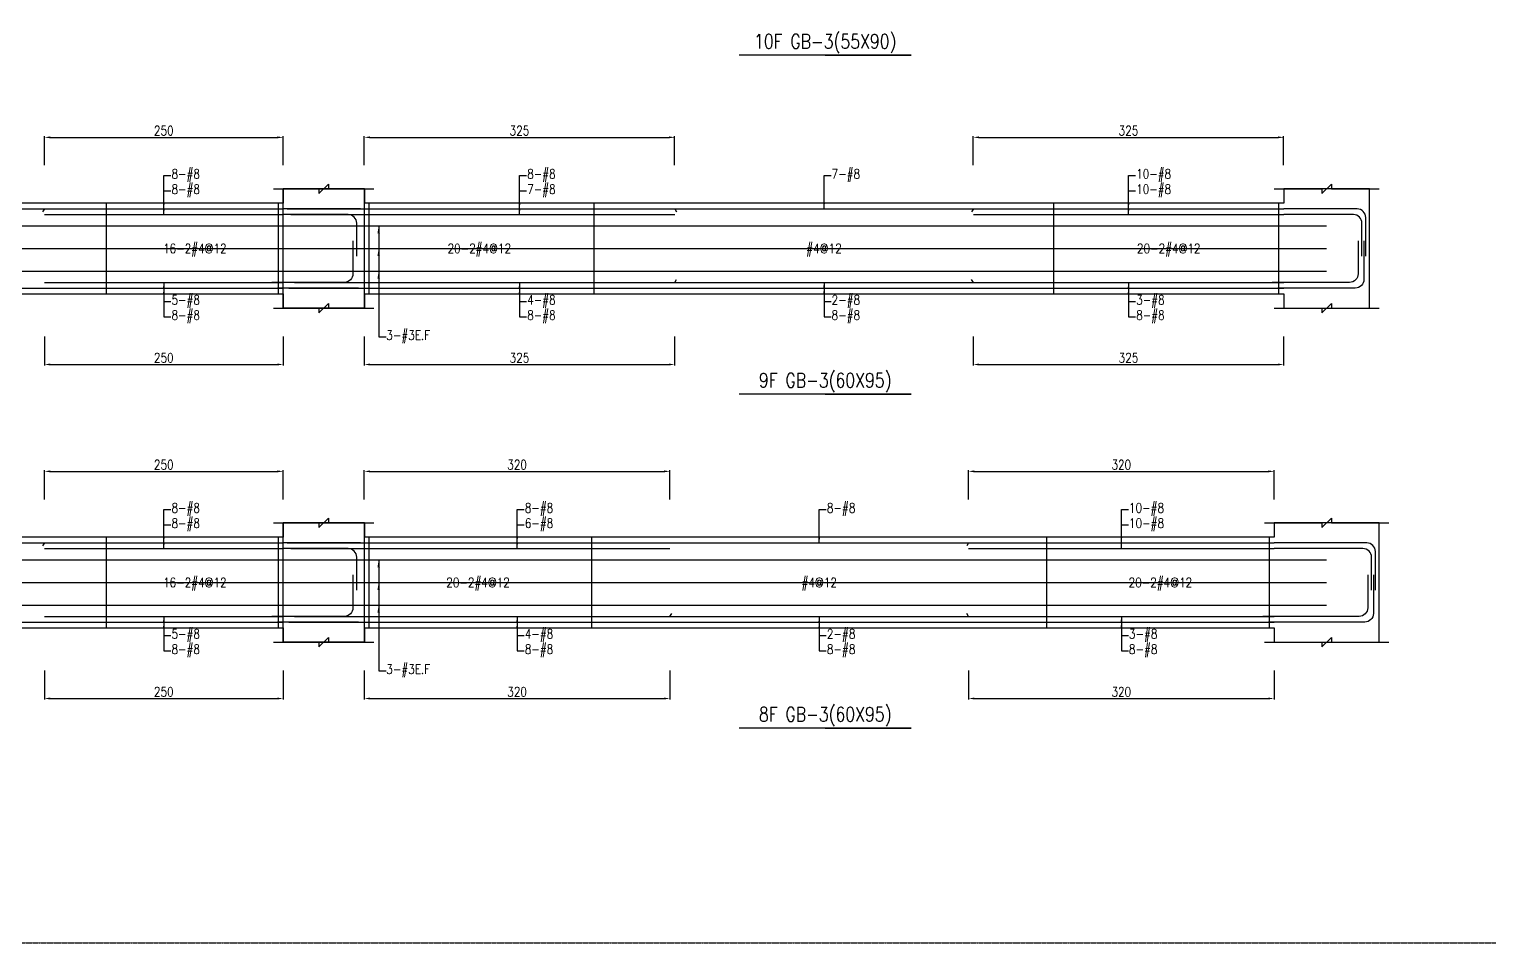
# Model space of a CAD drawing. Header units: millimetres. Extents: x 0 to 84580, y -12276 to 4373.
# Drawn here: x 47181 to 48709, y -3069 to -2112 of the extents above; entities that cross this region are included whole.
import ezdxf
from ezdxf.enums import TextEntityAlignment as Align

# ---------------------------------------------------------------- set-up
doc = ezdxf.new("R2010")
doc.units = ezdxf.units.MM
doc.header["$MEASUREMENT"] = 0
doc.linetypes.add('CENTER', pattern=[2, 1.25, -0.25, 0.25, -0.25])
for name, color, linetype in [('S-DIM', 2, 'Continuous'), ('S-GRID', 1, 'CENTER'), ('S-LEADER', 2, 'Continuous'), ('S-RC', 130, 'Continuous'), ('S-REINF', 6, 'Continuous'), ('S-TEXT', 2, 'Continuous')]:
    doc.layers.add(name, color=color, linetype=linetype)
doc.styles.add('CS4', font='romans.shx', dxfattribs={"width": 0.8, "bigfont": 'lsp.shx'})
doc.styles.get("Standard").update_dxf_attribs({"font": 'arial.ttf'})
doc.dimstyles.new('ISO-25', dxfattribs={"dimtxt": 2.5, "dimasz": 2.5, "dimexe": 1.25, "dimexo": 0.625, "dimtad": 1, "dimtxsty": 'Standard', "dimcen": 2.5, "dimadec": 0, "dimazin": 0, "dimtfac": 1, "dimtmove": 0, "dimatfit": 3, "dimfxl": 0, "dimarcsym": 0})

# ---------------------------------------------------------------- blocks, each defined once
blk = doc.blocks.new('*D1145')
at = {"layer": 'DEFPOINTS', "color": 0, "transparency": 16777216}
for p in [(47446.8, -2575), (47196.8, -2605), (47446.8, -2605)]:
    blk.add_point(p, dxfattribs=at)
at = {"layer": 'S-DIM', "color": 0, "lineweight": -2, "transparency": 16777216}
for p, q in [((47196.8, -2604.3), (47196.8, -2573.7)), ((47202.8, -2575), (47440.8, -2575)), ((47446.8, -2604.3), (47446.8, -2573.7))]:
    blk.add_line(p, q, dxfattribs=at)
at = {"layer": 'S-DIM', "color": 0, "transparency": 16777216}
for points in [[(47202.8, -2574), (47202.8, -2576), (47196.8, -2575)], [(47440.8, -2574), (47440.8, -2576), (47446.8, -2575)]]:
    blk.add_solid(points, dxfattribs=at)
at = {"layer": 'S-DIM', "color": 0, "transparency": 16777216, "insert": (47321.8, -2568), "char_height": 10, "attachment_point": 5, "style": 'CS4'}
blk.add_mtext('250', dxfattribs=at)
blk = doc.blocks.new('*D1147')
at = {"layer": 'DEFPOINTS', "color": 0, "transparency": 16777216}
for p in [(47196.8, -2783), (47446.8, -2783), (47446.8, -2813)]:
    blk.add_point(p, dxfattribs=at)
at = {"layer": 'S-DIM', "color": 0, "lineweight": -2, "transparency": 16777216}
for p, q in [((47196.8, -2783.6), (47196.8, -2814.2)), ((47446.8, -2783.6), (47446.8, -2814.2)), ((47202.8, -2813), (47440.8, -2813))]:
    blk.add_line(p, q, dxfattribs=at)
at = {"layer": 'S-DIM', "color": 0, "transparency": 16777216}
for points in [[(47202.8, -2812), (47202.8, -2814), (47196.8, -2813)], [(47440.8, -2812), (47440.8, -2814), (47446.8, -2813)]]:
    blk.add_solid(points, dxfattribs=at)
at = {"layer": 'S-DIM', "color": 0, "transparency": 16777216, "insert": (47321.8, -2806), "char_height": 10, "attachment_point": 5, "style": 'CS4'}
blk.add_mtext('250', dxfattribs=at)
blk = doc.blocks.new('*D1149')
at = {"layer": 'DEFPOINTS', "color": 0, "transparency": 16777216}
for p in [(47446.8, -2225), (47196.8, -2255), (47446.8, -2255)]:
    blk.add_point(p, dxfattribs=at)
at = {"layer": 'S-DIM', "color": 0, "lineweight": -2, "transparency": 16777216}
for p, q in [((47196.8, -2254.3), (47196.8, -2223.7)), ((47202.8, -2225), (47440.8, -2225)), ((47446.8, -2254.3), (47446.8, -2223.7))]:
    blk.add_line(p, q, dxfattribs=at)
at = {"layer": 'S-DIM', "color": 0, "transparency": 16777216}
for points in [[(47202.8, -2224), (47202.8, -2226), (47196.8, -2225)], [(47440.8, -2224), (47440.8, -2226), (47446.8, -2225)]]:
    blk.add_solid(points, dxfattribs=at)
at = {"layer": 'S-DIM', "color": 0, "transparency": 16777216, "insert": (47321.8, -2218), "char_height": 10, "attachment_point": 5, "style": 'CS4'}
blk.add_mtext('250', dxfattribs=at)
blk = doc.blocks.new('*D1151')
at = {"layer": 'DEFPOINTS', "color": 0, "transparency": 16777216}
for p in [(47196.8, -2433), (47446.8, -2433), (47446.8, -2463)]:
    blk.add_point(p, dxfattribs=at)
at = {"layer": 'S-DIM', "color": 0, "lineweight": -2, "transparency": 16777216}
for p, q in [((47196.8, -2433.6), (47196.8, -2464.2)), ((47446.8, -2433.6), (47446.8, -2464.2)), ((47202.8, -2463), (47440.8, -2463))]:
    blk.add_line(p, q, dxfattribs=at)
at = {"layer": 'S-DIM', "color": 0, "transparency": 16777216}
for points in [[(47202.8, -2462), (47202.8, -2464), (47196.8, -2463)], [(47440.8, -2462), (47440.8, -2464), (47446.8, -2463)]]:
    blk.add_solid(points, dxfattribs=at)
at = {"layer": 'S-DIM', "color": 0, "transparency": 16777216, "insert": (47321.8, -2456), "char_height": 10, "attachment_point": 5, "style": 'CS4'}
blk.add_mtext('250', dxfattribs=at)
blk = doc.blocks.new('*D1157')
at = {"layer": 'DEFPOINTS', "color": 0, "transparency": 16777216}
for p in [(47851.8, -2575), (47531.8, -2605), (47851.8, -2605)]:
    blk.add_point(p, dxfattribs=at)
at = {"layer": 'S-DIM', "color": 0, "lineweight": -2, "transparency": 16777216}
for p, q in [((47531.8, -2604.3), (47531.8, -2573.7)), ((47537.8, -2575), (47845.8, -2575)), ((47851.8, -2604.3), (47851.8, -2573.7))]:
    blk.add_line(p, q, dxfattribs=at)
at = {"layer": 'S-DIM', "color": 0, "transparency": 16777216}
for points in [[(47537.8, -2574), (47537.8, -2576), (47531.8, -2575)], [(47845.8, -2574), (47845.8, -2576), (47851.8, -2575)]]:
    blk.add_solid(points, dxfattribs=at)
at = {"layer": 'S-DIM', "color": 0, "transparency": 16777216, "insert": (47691.8, -2568), "char_height": 10, "attachment_point": 5, "style": 'CS4'}
blk.add_mtext('320', dxfattribs=at)
blk = doc.blocks.new('*D1158')
at = {"layer": 'DEFPOINTS', "color": 0, "transparency": 16777216}
for p in [(48484.6, -2575), (48164.6, -2605), (48484.6, -2605)]:
    blk.add_point(p, dxfattribs=at)
at = {"layer": 'S-DIM', "color": 0, "lineweight": -2, "transparency": 16777216}
for p, q in [((48164.6, -2604.3), (48164.6, -2573.7)), ((48170.6, -2575), (48478.6, -2575)), ((48484.6, -2604.3), (48484.6, -2573.7))]:
    blk.add_line(p, q, dxfattribs=at)
at = {"layer": 'S-DIM', "color": 0, "transparency": 16777216}
for points in [[(48170.6, -2574), (48170.6, -2576), (48164.6, -2575)], [(48478.6, -2574), (48478.6, -2576), (48484.6, -2575)]]:
    blk.add_solid(points, dxfattribs=at)
at = {"layer": 'S-DIM', "color": 0, "transparency": 16777216, "insert": (48324.6, -2568), "char_height": 10, "attachment_point": 5, "style": 'CS4'}
blk.add_mtext('320', dxfattribs=at)
blk = doc.blocks.new('*D1159')
at = {"layer": 'DEFPOINTS', "color": 0, "transparency": 16777216}
for p in [(47531.8, -2783), (47851.8, -2783), (47851.8, -2813)]:
    blk.add_point(p, dxfattribs=at)
at = {"layer": 'S-DIM', "color": 0, "lineweight": -2, "transparency": 16777216}
for p, q in [((47531.8, -2783.6), (47531.8, -2814.2)), ((47851.8, -2783.6), (47851.8, -2814.2)), ((47537.8, -2813), (47845.8, -2813))]:
    blk.add_line(p, q, dxfattribs=at)
at = {"layer": 'S-DIM', "color": 0, "transparency": 16777216}
for points in [[(47537.8, -2812), (47537.8, -2814), (47531.8, -2813)], [(47845.8, -2812), (47845.8, -2814), (47851.8, -2813)]]:
    blk.add_solid(points, dxfattribs=at)
at = {"layer": 'S-DIM', "color": 0, "transparency": 16777216, "insert": (47691.8, -2806), "char_height": 10, "attachment_point": 5, "style": 'CS4'}
blk.add_mtext('320', dxfattribs=at)
blk = doc.blocks.new('*D1160')
at = {"layer": 'DEFPOINTS', "color": 0, "transparency": 16777216}
for p in [(48164.6, -2783), (48484.6, -2783), (48484.6, -2813)]:
    blk.add_point(p, dxfattribs=at)
at = {"layer": 'S-DIM', "color": 0, "lineweight": -2, "transparency": 16777216}
for p, q in [((48164.6, -2783.6), (48164.6, -2814.2)), ((48484.6, -2783.6), (48484.6, -2814.2)), ((48170.6, -2813), (48478.6, -2813))]:
    blk.add_line(p, q, dxfattribs=at)
at = {"layer": 'S-DIM', "color": 0, "transparency": 16777216}
for points in [[(48170.6, -2812), (48170.6, -2814), (48164.6, -2813)], [(48478.6, -2812), (48478.6, -2814), (48484.6, -2813)]]:
    blk.add_solid(points, dxfattribs=at)
at = {"layer": 'S-DIM', "color": 0, "transparency": 16777216, "insert": (48324.6, -2806), "char_height": 10, "attachment_point": 5, "style": 'CS4'}
blk.add_mtext('320', dxfattribs=at)
blk = doc.blocks.new('*D1161')
at = {"layer": 'DEFPOINTS', "color": 0, "transparency": 16777216}
for p in [(47856.8, -2225), (47531.8, -2255), (47856.8, -2255)]:
    blk.add_point(p, dxfattribs=at)
at = {"layer": 'S-DIM', "color": 0, "lineweight": -2, "transparency": 16777216}
for p, q in [((47531.8, -2254.3), (47531.8, -2223.7)), ((47537.8, -2225), (47850.8, -2225)), ((47856.8, -2254.3), (47856.8, -2223.7))]:
    blk.add_line(p, q, dxfattribs=at)
at = {"layer": 'S-DIM', "color": 0, "transparency": 16777216}
for points in [[(47537.8, -2224), (47537.8, -2226), (47531.8, -2225)], [(47850.8, -2224), (47850.8, -2226), (47856.8, -2225)]]:
    blk.add_solid(points, dxfattribs=at)
at = {"layer": 'S-DIM', "color": 0, "transparency": 16777216, "insert": (47694.3, -2218), "char_height": 10, "attachment_point": 5, "style": 'CS4'}
blk.add_mtext('325', dxfattribs=at)
blk = doc.blocks.new('*D1176')
at = {"layer": 'DEFPOINTS', "color": 0, "transparency": 16777216}
for p in [(48494.6, -2225), (48169.6, -2255), (48494.6, -2255)]:
    blk.add_point(p, dxfattribs=at)
at = {"layer": 'S-DIM', "color": 0, "lineweight": -2, "transparency": 16777216}
for p, q in [((48169.6, -2254.3), (48169.6, -2223.7)), ((48175.6, -2225), (48488.6, -2225)), ((48494.6, -2254.3), (48494.6, -2223.7))]:
    blk.add_line(p, q, dxfattribs=at)
at = {"layer": 'S-DIM', "color": 0, "transparency": 16777216}
for points in [[(48175.6, -2224), (48175.6, -2226), (48169.6, -2225)], [(48488.6, -2224), (48488.6, -2226), (48494.6, -2225)]]:
    blk.add_solid(points, dxfattribs=at)
at = {"layer": 'S-DIM', "color": 0, "transparency": 16777216, "insert": (48332.1, -2218), "char_height": 10, "attachment_point": 5, "style": 'CS4'}
blk.add_mtext('325', dxfattribs=at)
blk = doc.blocks.new('*D1177')
at = {"layer": 'DEFPOINTS', "color": 0, "transparency": 16777216}
for p in [(47531.8, -2433), (47856.8, -2433), (47856.8, -2463)]:
    blk.add_point(p, dxfattribs=at)
at = {"layer": 'S-DIM', "color": 0, "lineweight": -2, "transparency": 16777216}
for p, q in [((47531.8, -2433.6), (47531.8, -2464.2)), ((47856.8, -2433.6), (47856.8, -2464.2)), ((47537.8, -2463), (47850.8, -2463))]:
    blk.add_line(p, q, dxfattribs=at)
at = {"layer": 'S-DIM', "color": 0, "transparency": 16777216}
for points in [[(47537.8, -2462), (47537.8, -2464), (47531.8, -2463)], [(47850.8, -2462), (47850.8, -2464), (47856.8, -2463)]]:
    blk.add_solid(points, dxfattribs=at)
at = {"layer": 'S-DIM', "color": 0, "transparency": 16777216, "insert": (47694.3, -2456), "char_height": 10, "attachment_point": 5, "style": 'CS4'}
blk.add_mtext('325', dxfattribs=at)
blk = doc.blocks.new('*D1178')
at = {"layer": 'DEFPOINTS', "color": 0, "transparency": 16777216}
for p in [(48169.6, -2433), (48494.6, -2433), (48494.6, -2463)]:
    blk.add_point(p, dxfattribs=at)
at = {"layer": 'S-DIM', "color": 0, "lineweight": -2, "transparency": 16777216}
for p, q in [((48169.6, -2433.6), (48169.6, -2464.2)), ((48494.6, -2433.6), (48494.6, -2464.2)), ((48175.6, -2463), (48488.6, -2463))]:
    blk.add_line(p, q, dxfattribs=at)
at = {"layer": 'S-DIM', "color": 0, "transparency": 16777216}
for points in [[(48175.6, -2462), (48175.6, -2464), (48169.6, -2463)], [(48488.6, -2462), (48488.6, -2464), (48494.6, -2463)]]:
    blk.add_solid(points, dxfattribs=at)
at = {"layer": 'S-DIM', "color": 0, "transparency": 16777216, "insert": (48332.1, -2456), "char_height": 10, "attachment_point": 5, "style": 'CS4'}
blk.add_mtext('325', dxfattribs=at)

msp = doc.modelspace()

# ---------------------------------------------------------------- linework, layer by layer
at = {"layer": 'S-GRID'}
msp.add_lwpolyline([(45519, -3069), (48748, -3069), (48748, -1000), (45519, -1000), (45519, -3069)], dxfattribs=at)
at = {"layer": 'S-RC'}
for points in [[(48014.481, -2138.959), (48104.481, -2138.959), (47924.481, -2138.959)], [(47436.831, -2278.959), (47484.331, -2278.968), (47484.33, -2283.968), (47494.331, -2273.97), (47494.331, -2278.97), (47541.831, -2278.98)], [(47436.831, -2278.959), (47484.331, -2278.968), (47484.33, -2283.968), (47494.331, -2273.97), (47494.331, -2278.97), (47541.831, -2278.98)], [(48484.631, -2278.959), (48534.631, -2278.969), (48534.63, -2283.969), (48544.631, -2273.971), (48544.631, -2278.971), (48594.631, -2278.981)], [(47446.831, -2388.959), (47446.831, -2403.959), (47531.831, -2403.959), (47531.831, -2278.959), (47446.831, -2278.959), (47446.831, -2293.959)], [(47531.831, -2388.959), (47531.831, -2403.959), (47446.831, -2403.959), (47446.831, -2278.959), (47531.831, -2278.959), (47531.831, -2293.959)], [(48494.631, -2388.959), (48494.631, -2403.959), (48584.631, -2403.959), (48584.631, -2278.959), (48494.631, -2278.959), (48494.631, -2293.959)], [(47446.831, -2293.959), (46706.831, -2293.959)], [(48494.631, -2293.959), (47531.831, -2293.959)], [(46706.831, -2388.959), (47446.831, -2388.959)], [(47436.831, -2403.959), (47484.331, -2403.968), (47484.33, -2408.968), (47494.331, -2398.97), (47494.331, -2403.97), (47541.831, -2403.98)], [(47436.831, -2403.959), (47484.331, -2403.968), (47484.33, -2408.968), (47494.331, -2398.97), (47494.331, -2403.97), (47541.831, -2403.98)], [(47531.831, -2388.959), (48494.631, -2388.959)], [(48484.631, -2403.959), (48534.631, -2403.969), (48534.63, -2408.969), (48544.631, -2398.971), (48544.631, -2403.971), (48594.631, -2403.981)], [(48014.481, -2493.959), (48104.481, -2493.959), (47924.481, -2493.959)], [(47436.831, -2628.959), (47484.331, -2628.968), (47484.33, -2633.968), (47494.331, -2623.97), (47494.331, -2628.97), (47541.831, -2628.98)], [(47436.831, -2628.959), (47484.331, -2628.968), (47484.33, -2633.968), (47494.331, -2623.97), (47494.331, -2628.97), (47541.831, -2628.98)], [(47446.831, -2738.959), (47446.831, -2753.959), (47531.831, -2753.959), (47531.831, -2628.959), (47446.831, -2628.959), (47446.831, -2643.959)], [(47531.831, -2738.959), (47531.831, -2753.959), (47446.831, -2753.959), (47446.831, -2628.959), (47531.831, -2628.959), (47531.831, -2643.959)], [(48474.631, -2628.959), (48534.631, -2628.971), (48534.63, -2633.971), (48544.631, -2623.973), (48544.631, -2628.973), (48604.631, -2628.985)], [(48484.631, -2738.959), (48484.631, -2753.959), (48594.631, -2753.959), (48594.631, -2628.959), (48484.631, -2628.959), (48484.631, -2643.959)], [(47446.831, -2643.959), (46706.831, -2643.959)], [(48484.631, -2643.959), (47531.831, -2643.959)], [(46706.831, -2738.959), (47446.831, -2738.959)], [(47436.831, -2753.959), (47484.331, -2753.968), (47484.33, -2758.968), (47494.331, -2748.97), (47494.331, -2753.97), (47541.831, -2753.98)], [(47436.831, -2753.959), (47484.331, -2753.968), (47484.33, -2758.968), (47494.331, -2748.97), (47494.331, -2753.97), (47541.831, -2753.98)], [(47531.831, -2738.959), (48484.631, -2738.959)], [(48474.631, -2753.959), (48534.631, -2753.971), (48534.63, -2758.971), (48544.631, -2748.973), (48544.631, -2753.973), (48604.631, -2753.985)], [(48014.481, -2843.959), (48104.481, -2843.959), (47924.481, -2843.959)]]:
    msp.add_lwpolyline(points, dxfattribs=at)
at = {"layer": 'S-REINF'}
for points in [[(46956.831, -2299.959), (47196.831, -2299.959)], [(47196.831, -2299.959), (47194.831, -2302.959)], [(47196.831, -2299.959), (47446.831, -2299.959)], [(47196.831, -2305.959), (47446.831, -2305.959)], [(47527.831, -2299.959), (47446.831, -2299.959)], [(47450.831, -2299.959), (47531.831, -2299.959)], [(47454.831, -2305.959), (47531.831, -2305.959)], [(47531.831, -2299.959), (47856.831, -2299.959)], [(47531.831, -2305.959), (47856.831, -2305.959)], [(47856.831, -2299.959), (47858.831, -2302.959)], [(47856.831, -2299.959), (48169.631, -2299.959)], [(48169.631, -2299.959), (48167.631, -2302.959)], [(48169.631, -2299.959), (48494.631, -2299.959)], [(48169.631, -2305.959), (48494.631, -2305.959)], [(46956.831, -2382.959), (47196.831, -2382.959)], [(47196.831, -2376.959), (47446.831, -2376.959)], [(47196.831, -2382.959), (47446.831, -2382.959)], [(47525.831, -2382.959), (47440.831, -2382.959)], [(47452.831, -2382.959), (47531.831, -2382.959)], [(47458.831, -2376.959), (47531.831, -2376.959)], [(47531.831, -2376.959), (47856.831, -2376.959)], [(47531.831, -2382.959), (47856.831, -2382.959)], [(47856.831, -2376.959), (47858.831, -2373.959)], [(47856.831, -2376.959), (48169.631, -2376.959)], [(47856.831, -2382.959), (48169.631, -2382.959)], [(48169.631, -2376.959), (48167.631, -2373.959)], [(48169.631, -2376.959), (48494.631, -2376.959)], [(48169.631, -2382.959), (48494.631, -2382.959)], [(46956.831, -2649.959), (47196.831, -2649.959)], [(47196.831, -2649.959), (47194.831, -2652.959)], [(47196.831, -2649.959), (47446.831, -2649.959)], [(47196.831, -2655.959), (47446.831, -2655.959)], [(47527.831, -2649.959), (47446.831, -2649.959)], [(47450.831, -2649.959), (47531.831, -2649.959)], [(47454.831, -2655.959), (47531.831, -2655.959)], [(47531.831, -2649.959), (47851.831, -2649.959)], [(47531.831, -2655.959), (47851.831, -2655.959)], [(47851.831, -2649.959), (48164.631, -2649.959)], [(48164.631, -2649.959), (48162.631, -2652.959)], [(48164.631, -2649.959), (48484.631, -2649.959)], [(48164.631, -2655.959), (48484.631, -2655.959)], [(46956.831, -2732.959), (47196.831, -2732.959)], [(47196.831, -2726.959), (47446.831, -2726.959)], [(47196.831, -2732.959), (47446.831, -2732.959)], [(47525.831, -2732.959), (47440.831, -2732.959)], [(47452.831, -2732.959), (47531.831, -2732.959)], [(47458.831, -2726.959), (47531.831, -2726.959)], [(47531.831, -2726.959), (47851.831, -2726.959)], [(47531.831, -2732.959), (47851.831, -2732.959)], [(47851.831, -2726.959), (47853.831, -2723.959)], [(47851.831, -2726.959), (48164.631, -2726.959)], [(47851.831, -2732.959), (48164.631, -2732.959)], [(48164.631, -2726.959), (48162.631, -2723.959)], [(48164.631, -2726.959), (48484.631, -2726.959)], [(48164.631, -2732.959), (48484.631, -2732.959)]]:
    msp.add_lwpolyline(points, dxfattribs=at)
at = {"layer": 'S-REINF', "color": 1}
for points in [[(47261.831, -2388.959), (47261.831, -2293.959)], [(47441.831, -2388.959), (47441.831, -2293.959)], [(47536.831, -2388.959), (47536.831, -2293.959)], [(47772.531, -2388.959), (47772.531, -2293.959)], [(48253.931, -2388.959), (48253.931, -2293.959)], [(48489.631, -2388.959), (48489.631, -2293.959)], [(46664.331, -2317.709), (47489.331, -2317.709)], [(47489.331, -2317.709), (48539.631, -2317.709)], [(46664.331, -2341.459), (47489.331, -2341.459)], [(47489.331, -2341.459), (48539.631, -2341.459)], [(46664.331, -2365.209), (47489.331, -2365.209)], [(47489.331, -2365.209), (48539.631, -2365.209)], [(47261.831, -2738.959), (47261.831, -2643.959)], [(47441.831, -2738.959), (47441.831, -2643.959)], [(47536.831, -2738.959), (47536.831, -2643.959)], [(47770.031, -2738.959), (47770.031, -2643.959)], [(48246.431, -2738.959), (48246.431, -2643.959)], [(48479.631, -2738.959), (48479.631, -2643.959)], [(46664.331, -2667.709), (47489.331, -2667.709)], [(47489.331, -2667.709), (48539.631, -2667.709)], [(46664.331, -2691.459), (47489.331, -2691.459)], [(47489.331, -2691.459), (48539.631, -2691.459)], [(46664.331, -2715.209), (47489.331, -2715.209)], [(47489.331, -2715.209), (48539.631, -2715.209)]]:
    msp.add_lwpolyline(points, dxfattribs=at)
at = {"layer": 'S-REINF'}
for points in [[(47523.831, -2349.459), (47523.831, -2314.959, 0.41421356), (47514.831, -2305.959), (47446.831, -2305.959)], [(48580.631, -2349.459), (48580.631, -2308.959, 0.41421356), (48571.631, -2299.959), (48494.631, -2299.959)], [(48576.631, -2349.459), (48576.631, -2314.959, 0.41421356), (48567.631, -2305.959), (48494.631, -2305.959)], [(47519.831, -2333.459), (47519.831, -2367.959, -0.41421356), (47510.831, -2376.959), (47434.831, -2376.959)], [(48572.631, -2333.459), (48572.631, -2367.959, -0.41421356), (48563.631, -2376.959), (48482.631, -2376.959)], [(48578.631, -2333.459), (48578.631, -2373.959, -0.41421356), (48569.631, -2382.959), (48488.631, -2382.959)], [(47523.831, -2699.459), (47523.831, -2664.959, 0.41421356), (47514.831, -2655.959), (47446.831, -2655.959)], [(48590.631, -2699.459), (48590.631, -2658.959, 0.41421356), (48581.631, -2649.959), (48484.631, -2649.959)], [(48586.631, -2699.459), (48586.631, -2664.959, 0.41421356), (48577.631, -2655.959), (48484.631, -2655.959)], [(47519.831, -2683.459), (47519.831, -2717.959, -0.41421356), (47510.831, -2726.959), (47434.831, -2726.959)], [(48582.631, -2683.459), (48582.631, -2717.959, -0.41421356), (48573.631, -2726.959), (48472.631, -2726.959)], [(48588.631, -2683.459), (48588.631, -2723.959, -0.41421356), (48579.631, -2732.959), (48478.631, -2732.959)]]:
    msp.add_lwpolyline(points, format="xyb", dxfattribs=at)

# ---------------------------------------------------------------- texts
at = {"layer": 'S-LEADER', "char_height": 10, "attachment_point": 4, "style": 'CS4'}
for s, insert in [('8-#8', (47329.831, -2264.959)), ('8-#8', (47702.331, -2264.959)), ('7-#8', (48021.231, -2264.959)), ('10-#8', (48340.131, -2264.959)), ('8-#8', (47329.831, -2280.959)), ('7-#8', (47702.331, -2280.959)), ('10-#8', (48340.131, -2280.959)), ('5-#8', (47329.831, -2396.959)), ('4-#8', (47702.331, -2396.959)), ('2-#8', (48021.231, -2396.959)), ('3-#8', (48340.131, -2396.959)), ('8-#8', (47329.831, -2412.959)), ('8-#8', (47702.331, -2412.959)), ('8-#8', (48021.231, -2412.959)), ('8-#8', (48340.131, -2412.959)), ('8-#8', (47329.831, -2614.959)), ('8-#8', (47699.831, -2614.959)), ('8-#8', (48016.231, -2614.959)), ('10-#8', (48332.631, -2614.959)), ('8-#8', (47329.831, -2630.959)), ('6-#8', (47699.831, -2630.959)), ('10-#8', (48332.631, -2630.959)), ('5-#8', (47329.831, -2746.959)), ('4-#8', (47699.831, -2746.959)), ('2-#8', (48016.231, -2746.959)), ('3-#8', (48332.631, -2746.959)), ('8-#8', (47329.831, -2762.959)), ('8-#8', (47699.831, -2762.959)), ('8-#8', (48016.231, -2762.959)), ('8-#8', (48332.631, -2762.959))]:
    msp.add_mtext(s, dxfattribs=dict(at, insert=insert))
at = {"layer": 'S-LEADER', "color": 3, "char_height": 10, "attachment_point": 4, "style": 'CS4'}
for insert in [(47554.831, -2433.959), (47554.831, -2783.959)]:
    msp.add_mtext('3-#3E.F', dxfattribs=dict(at, insert=insert))
at = {"layer": 'S-RC', "style": 'CS4', "width": 0.8}
for s, p in [('10F GB-3(55X90)', (48014.481, -2131.959)), ('9F GB-3(60X95)', (48014.481, -2486.959)), ('8F GB-3(60X95)', (48014.481, -2836.959))]:
    msp.add_text(s, height=15, dxfattribs=at).set_placement(p, align=Align.CENTER)
at = {"layer": 'S-TEXT', "color": 1, "style": 'CS4', "width": 0.8}
for s, p in [('16-2#4@12', (47354.331, -2346.459)), ('20-2#4@12', (47652.181, -2346.459)), ('#4@12', (48013.231, -2346.459)), ('20-2#4@12', (48374.281, -2346.459)), ('16-2#4@12', (47354.331, -2696.459)), ('20-2#4@12', (47650.931, -2696.459)), ('#4@12', (48008.231, -2696.459)), ('20-2#4@12', (48365.531, -2696.459))]:
    msp.add_text(s, height=10, dxfattribs=at).set_placement(p, align=Align.CENTER)

# ---------------------------------------------------------------- dimensions: what is measured, and where the dimension line sits
at = {"layer": 'S-DIM'}
for p1, p2, distance, picture, middle in [((47196.831, -2254.959), (47446.831, -2254.959), 30, '*D1149', (47321.831, -2217.959)), ((47531.831, -2254.959), (47856.831, -2254.959), 30, '*D1161', (47694.331, -2217.959)), ((48169.631, -2254.959), (48494.631, -2254.959), 30, '*D1176', (48332.131, -2217.959)), ((47196.831, -2432.959), (47446.831, -2432.959), -30, '*D1151', (47321.831, -2455.959)), ((47531.831, -2432.959), (47856.831, -2432.959), -30, '*D1177', (47694.331, -2455.959)), ((48169.631, -2432.959), (48494.631, -2432.959), -30, '*D1178', (48332.131, -2455.959)), ((47196.831, -2604.959), (47446.831, -2604.959), 30, '*D1145', (47321.831, -2567.959)), ((47531.831, -2604.959), (47851.831, -2604.959), 30, '*D1157', (47691.831, -2567.959)), ((48164.631, -2604.959), (48484.631, -2604.959), 30, '*D1158', (48324.631, -2567.959)), ((47196.831, -2782.959), (47446.831, -2782.959), -30, '*D1147', (47321.831, -2805.959)), ((47531.831, -2782.959), (47851.831, -2782.959), -30, '*D1159', (47691.831, -2805.959)), ((48164.631, -2782.959), (48484.631, -2782.959), -30, '*D1160', (48324.631, -2805.959))]:
    dim = msp.add_aligned_dim(p1=p1, p2=p2, distance=distance, dimstyle='ISO-25', override={"dimtxt": 10, "dimasz": 6, "dimgap": 2, "dimtxsty": 'CS4'}, dxfattribs=at)
    dim.commit()
    dim.dimension.update_dxf_attribs({"geometry": picture, "text_midpoint": middle})

# ---------------------------------------------------------------- leaders
at = {"layer": 'S-LEADER', "annotation_type": 0, "has_hookline": 1, "hookline_direction": 0}
for points, override, text_width in [([(47321.831, -2299.959), (47321.831, -2264.959), (47329.206, -2264.959)], {"dimasz": 6, "dimtad": 0}, 30.857), ([(47694.331, -2299.959), (47694.331, -2264.959), (47701.706, -2264.959)], {"dimasz": 6, "dimtad": 0}, 30.857), ([(48013.231, -2299.959), (48013.231, -2264.959), (48020.606, -2264.959)], {"dimasz": 6, "dimtad": 0}, 30.857), ([(48332.131, -2299.959), (48332.131, -2264.959), (48339.506, -2264.959)], {"dimasz": 6, "dimtad": 0}, 37.333), ([(47321.831, -2305.959), (47321.831, -2280.959), (47329.206, -2280.959)], {"dimasz": 6, "dimtad": 0}, 30.857), ([(47694.331, -2305.959), (47694.331, -2280.959), (47701.706, -2280.959)], {"dimasz": 6, "dimtad": 0}, 30.857), ([(48332.131, -2305.959), (48332.131, -2280.959), (48339.506, -2280.959)], {"dimasz": 6, "dimtad": 0}, 37.333), ([(47546.831, -2365.209), (47546.831, -2433.959), (47554.206, -2433.959)], {"dimasz": 8, "dimtad": 0}, 49.524), ([(47321.831, -2376.959), (47321.831, -2396.959), (47329.206, -2396.959)], {"dimasz": 6, "dimtad": 0}, 30.857), ([(47321.831, -2382.959), (47321.831, -2412.959), (47329.206, -2412.959)], {"dimasz": 6, "dimtad": 0}, 30.857), ([(47694.331, -2376.959), (47694.331, -2396.959), (47701.706, -2396.959)], {"dimasz": 6, "dimtad": 0}, 30.857), ([(47694.331, -2382.959), (47694.331, -2412.959), (47701.706, -2412.959)], {"dimasz": 6, "dimtad": 0}, 30.857), ([(48013.231, -2376.959), (48013.231, -2396.959), (48020.606, -2396.959)], {"dimasz": 6, "dimtad": 0}, 30.857), ([(48013.231, -2382.959), (48013.231, -2412.959), (48020.606, -2412.959)], {"dimasz": 6, "dimtad": 0}, 30.857), ([(48332.131, -2376.959), (48332.131, -2396.959), (48339.506, -2396.959)], {"dimasz": 6, "dimtad": 0}, 30.857), ([(48332.131, -2382.959), (48332.131, -2412.959), (48339.506, -2412.959)], {"dimasz": 6, "dimtad": 0}, 30.857), ([(47321.831, -2649.959), (47321.831, -2614.959), (47329.206, -2614.959)], {"dimasz": 6, "dimtad": 0}, 30.857), ([(47691.831, -2649.959), (47691.831, -2614.959), (47699.206, -2614.959)], {"dimasz": 6, "dimtad": 0}, 30.857), ([(48008.231, -2649.959), (48008.231, -2614.959), (48015.606, -2614.959)], {"dimasz": 6, "dimtad": 0}, 30.857), ([(48324.631, -2649.959), (48324.631, -2614.959), (48332.006, -2614.959)], {"dimasz": 6, "dimtad": 0}, 37.333), ([(47321.831, -2655.959), (47321.831, -2630.959), (47329.206, -2630.959)], {"dimasz": 6, "dimtad": 0}, 30.857), ([(47691.831, -2655.959), (47691.831, -2630.959), (47699.206, -2630.959)], {"dimasz": 6, "dimtad": 0}, 30.476), ([(48324.631, -2655.959), (48324.631, -2630.959), (48332.006, -2630.959)], {"dimasz": 6, "dimtad": 0}, 37.333), ([(47546.831, -2715.209), (47546.831, -2783.959), (47554.206, -2783.959)], {"dimasz": 8, "dimtad": 0}, 49.524), ([(47321.831, -2726.959), (47321.831, -2746.959), (47329.206, -2746.959)], {"dimasz": 6, "dimtad": 0}, 30.857), ([(47321.831, -2732.959), (47321.831, -2762.959), (47329.206, -2762.959)], {"dimasz": 6, "dimtad": 0}, 30.857), ([(47691.831, -2726.959), (47691.831, -2746.959), (47699.206, -2746.959)], {"dimasz": 6, "dimtad": 0}, 30.857), ([(47691.831, -2732.959), (47691.831, -2762.959), (47699.206, -2762.959)], {"dimasz": 6, "dimtad": 0}, 30.857), ([(48008.231, -2726.959), (48008.231, -2746.959), (48015.606, -2746.959)], {"dimasz": 6, "dimtad": 0}, 30.857), ([(48008.231, -2732.959), (48008.231, -2762.959), (48015.606, -2762.959)], {"dimasz": 6, "dimtad": 0}, 30.857), ([(48324.631, -2726.959), (48324.631, -2746.959), (48332.006, -2746.959)], {"dimasz": 6, "dimtad": 0}, 30.857), ([(48324.631, -2732.959), (48324.631, -2762.959), (48332.006, -2762.959)], {"dimasz": 6, "dimtad": 0}, 30.857)]:
    msp.add_leader(points, dimstyle='ISO-25', override=override, dxfattribs=dict(at, text_width=text_width))
at = {"layer": 'S-LEADER'}
for points in [[(47546.831, -2317.709), (47546.831, -2433.959), (47554.831, -2433.959)], [(47546.831, -2341.459), (47546.831, -2433.959), (47554.831, -2433.959)], [(47546.831, -2667.709), (47546.831, -2783.959), (47554.831, -2783.959)], [(47546.831, -2691.459), (47546.831, -2783.959), (47554.831, -2783.959)]]:
    msp.add_leader(points, dimstyle='ISO-25', override={"dimasz": 8}, dxfattribs=at)

doc.saveas('drawing.dxf')
